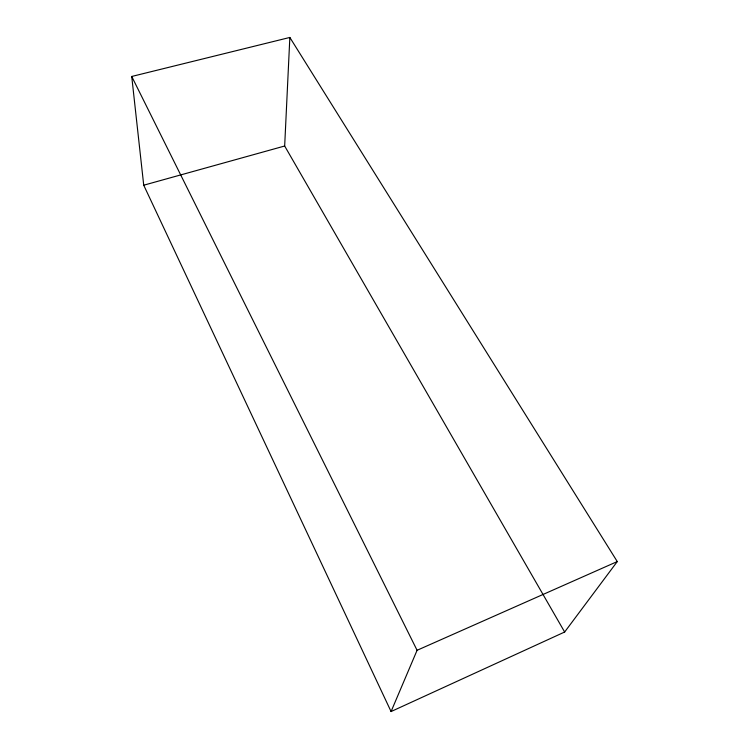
<?xml version="1.0" encoding="UTF-8"?>
<svg xmlns="http://www.w3.org/2000/svg" width="749" height="749" viewBox="0 0 749 749"><rect width="100%" height="100%" fill="white"/><g stroke="black" fill="none" stroke-linecap="round" stroke-linejoin="round"><path stroke-width="1.12" d="M564.652 632.016L284.667 146.008L289.844 37.45L131.73 76.464L143.724 185.209L391.072 711.55L564.652 632.016L617.27 561.572L289.844 37.45M391.072 711.55L417.081 650.291L617.27 561.572M143.724 185.209L284.667 146.008M131.73 76.464L417.081 650.291"/></g></svg>
